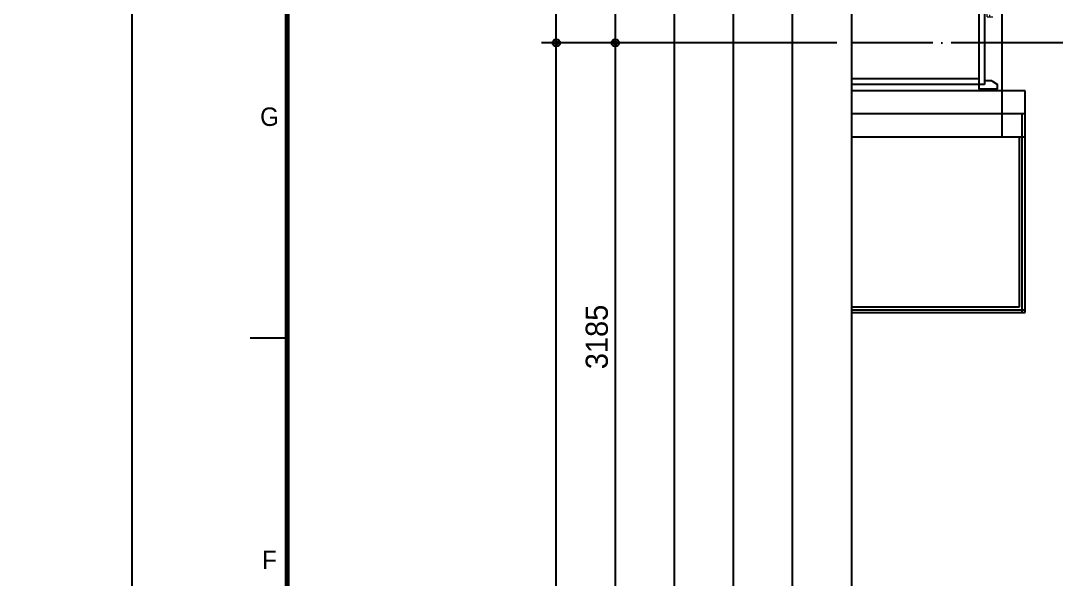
# Model space of a CAD drawing. Header units: millimetres. Extents: x -24416 to 92204, y -190080 to 23760.
# Drawn here: x 49551 to 55160, y -34545 to -31520 of the extents above; entities that cross this region are included whole.
import ezdxf
from ezdxf.enums import TextEntityAlignment as Align
from ezdxf.xclip import XClip

# ---------------------------------------------------------------- set-up
doc = ezdxf.new("R2010")
doc.units = ezdxf.units.MM
doc.header["$LTSCALE"] = 50
doc.header["$XCLIPFRAME"] = 0
doc.linetypes.add('AUDIT_D_220706163347-0', pattern=[0])
doc.linetypes.add('CEN', pattern=[62, 60, -1, 0, -1])
doc.layers.get('defpoints').update_dxf_attribs({"color": 139})
for name, color, linetype in [('A-STEEL', 4, 'Continuous'), ('AA-BORD-FORM', 7, 'Continuous'), ('AA-BORD-TEXT', 3, 'Continuous'), ('AA-XXXX-DIMS', 7, 'Continuous'), ('CEN_CON', 1, 'CEN'), ('CONC', 2, 'Continuous'), ('DIM', 7, 'AUDIT_D_220706163347-0'), ('DOOR', 4, 'Continuous'), ('실명박스', 7, 'AUDIT_D_220706163347-0')]:
    doc.layers.add(name, color=color, linetype=linetype)
doc.layers.add('Def-PrintX', color=147, linetype='Continuous', plot=False)
doc.styles.add('HAUD01', font='Dotum.ttf')
doc.styles.get("Standard").update_dxf_attribs({"font": 'txt', "bigfont": 'whgtxt.shx'})
doc.styles.add('맑은고딕', font='malgun.ttf', dxfattribs={"width": 0.9})
doc.dimstyles.new('DIM_40', dxfattribs={"dimscale": 40, "dimtxt": 3, "dimasz": 1, "dimexe": 2, "dimexo": 2, "dimgap": 1, "dimtad": 1, "dimdec": 0, "dimzin": 0, "dimdsep": 46, "dimtxsty": '맑은고딕', "dimblk1": 'DIMDOT', "dimblk2": 'DIMDOT', "dimsah": 1, "dimcen": 0.09, "dimdle": 2, "dimclrd": 7, "dimclre": 7, "dimclrt": 3, "dimadec": 0, "dimazin": 0, "dimtfac": 1, "dimtdec": 0, "dimtix": 1, "dimtmove": 2, "dimatfit": 3, "dimldrblk": 'DIMDOT', "dimfxl": 2, "dimtolj": 1, "dimtzin": 0, "dimarcsym": 0})

# ---------------------------------------------------------------- blocks, each defined once
blk = doc.blocks.new('FSD 계단문 1100')
at = {"layer": 'DOOR'}
for p, q in [((25, 100), (25, 1150)), ((0, 100), (0, 0)), ((25, 100), (0, 100)), ((0, 0), (0, 100)), ((55, 100), (25, 100)), ((25, 70), (25, 100)), ((45, 70), (25, 70)), ((45, 30), (45, 70)), ((1075, 70), (1055, 70)), ((1055, 70), (1055, 30)), ((1100, 100), (1075, 100)), ((1075, 100), (1075, 70)), ((1100, 0), (1100, 100)), ((0, 0), (25, 0)), ((45, 30), (25, 0)), ((1055, 30), (1075, 0)), ((1075, 0), (1100, 0))]:
    blk.add_line(p, q, dxfattribs=at)
at = {"layer": 'DOOR', "color": 8}
for p, q in [((1055, 70), (45, 70)), ((1075, 100), (55, 100))]:
    blk.add_line(p, q, dxfattribs=at)
at = {"layer": 'DOOR'}
blk.add_lwpolyline([(55, 100), (55, 1150), (25, 1150)], dxfattribs=at)
at = {"layer": 'DOOR', "color": 8}
blk.add_arc((23.3, 98.3), 1051.7, 0.0932, 89.9068, dxfattribs=at)
at = {"layer": 'Def-PrintX'}
blk.add_text('FSD 계단문 1100', height=30, dxfattribs=at).set_placement((560, 43.8), align=Align.MIDDLE)
blk = doc.blocks.new('CO-101-MF', base_point=(132164.9, -37223.7))
at = {"layer": 'A-STEEL'}
for p, q in [((142144.9, -18133.7), (141194.9, -18133.7)), ((142114.9, -18163.7), (141194.9, -18163.7)), ((142114.9, -22083.7), (142114.9, -18163.7)), ((142144.9, -22083.7), (142144.9, -18133.7))]:
    blk.add_line(p, q, dxfattribs=at)
at = {"layer": 'CEN_CON'}
for p, q in [((141069.9, -18133.7), (141069.9, -23573.7)), ((142144.9, -18148.7), (141069.9, -18148.7)), ((142129.9, -22113.7), (142129.9, -18133.7)), ((141194.9, -18258.7), (138094.9, -18258.7))]:
    blk.add_line(p, q, dxfattribs=at)
at = {"layer": 'CONC', "color": 2}
for p, q in [((140944.9, -18133.7), (140944.9, -23323.7)), ((141194.9, -18133.7), (140944.9, -18133.7)), ((141194.9, -18133.7), (141194.9, -23323.7))]:
    blk.add_line(p, q, dxfattribs=at)
at = {"layer": 'DOOR', "rotation": 180}
blk.add_blockref('FSD 계단문 1100', (140934.9, -18283.7), dxfattribs=at)
blk = doc.blocks.new('XR-FORM 청주월명')
at = {"layer": 'AA-BORD-FORM', "color": 2}
blk.add_line((21, 357), (16, 357), dxfattribs=at)
at = {"layer": 'AA-BORD-FORM', "color": 1}
blk.add_lwpolyline([(0, 0), (841, 0), (841, 594), (0, 594)], close=True, dxfattribs=at)
at = {"layer": 'AA-BORD-FORM', "color": 2, "const_width": 0.682}
blk.add_lwpolyline([(21, 17), (21, 577), (821, 577), (821, 17)], close=True, dxfattribs=at)
at = {"layer": 'AA-BORD-TEXT', "color": 7, "style": 'HAUD01'}
for s, p in [('G', (18.63, 387)), ('F', (18.61, 327))]:
    blk.add_text(s, height=2.5, dxfattribs=at).set_placement(p, align=Align.MIDDLE_CENTER)
blk = doc.blocks.new('A$C415C5DAF')
at = {"layer": 'CEN_CON'}
blk.add_line((48206.1, -50017.5), (41566.9, -50017.5), dxfattribs=at)
blk = doc.blocks.new('DIMDOT')
at = {"layer": 'AA-XXXX-DIMS'}
for p, q in [((0, -1.5), (0, 1.5)), ((-1.5, 0), (1.5, 0))]:
    blk.add_line(p, q, dxfattribs=at)
for radius in [0.5, 0.25]:
    blk.add_circle((0, 0), radius, dxfattribs=at)
blk = doc.blocks.new('*D553')
at = {"layer": 'defpoints', "color": 0, "transparency": 16777216}
for p in [(5385.2, -55400.4), (6985.2, -55400.4), (6985.2, -65735.4)]:
    blk.add_point(p, dxfattribs=at)
at = {"layer": 'DIM', "color": 7, "lineweight": -2, "transparency": 16777216}
for p, q in [((6905.2, -55400.4), (5305.2, -55400.4)), ((5385.2, -65695.4), (5385.2, -55440.4)), ((6905.2, -65735.4), (5305.2, -65735.4))]:
    blk.add_line(p, q, dxfattribs=at)
at = {"layer": 'DIM', "color": 7, "lineweight": -2, "transparency": 16777216, "xscale": 40, "yscale": 40, "zscale": 40}
for p, rotation in [((5385.2, -55400.4), 90), ((5385.2, -65735.4), 270)]:
    blk.add_blockref('DIMDOT', p, dxfattribs=dict(at, rotation=rotation))
at = {"layer": 'DIM', "color": 3, "transparency": 16777216, "insert": (5285.1, -60567.9), "char_height": 120, "attachment_point": 5, "rotation": 90, "style": 'HAUD01'}
blk.add_mtext('\\A1;10335', dxfattribs=at)
blk = doc.blocks.new('*D558')
at = {"layer": 'defpoints', "color": 0, "transparency": 16777216}
for p in [(5705.2, -55400.4), (6985.2, -55400.4), (6985.2, -58585.4)]:
    blk.add_point(p, dxfattribs=at)
at = {"layer": 'DIM', "color": 7, "lineweight": -2, "transparency": 16777216}
for p, q in [((6905.2, -55400.4), (5625.2, -55400.4)), ((5705.2, -58545.4), (5705.2, -55440.4)), ((6905.2, -58585.4), (5625.2, -58585.4))]:
    blk.add_line(p, q, dxfattribs=at)
at = {"layer": 'DIM', "color": 7, "lineweight": -2, "transparency": 16777216, "xscale": 40, "yscale": 40, "zscale": 40}
for p, rotation in [((5705.2, -55400.4), 90), ((5705.2, -58585.4), 270)]:
    blk.add_blockref('DIMDOT', p, dxfattribs=dict(at, rotation=rotation))
at = {"layer": 'DIM', "color": 3, "transparency": 16777216, "insert": (5605.1, -56992.9), "char_height": 120, "attachment_point": 5, "rotation": 90, "style": 'HAUD01'}
blk.add_mtext('\\A1;3185', dxfattribs=at)
blk = doc.blocks.new('DIM-1108')
at = {"layer": 'DIM'}
for base, p1, picture, middle in [((5385.2, -55400.4), (6985.2, -65735.4), '*D553', (5285.1, -60567.9)), ((5705.2, -55400.4), (6985.2, -58585.4), '*D558', (5605.1, -56992.9))]:
    dim = blk.add_linear_dim(base=base, p1=p1, p2=(6985.2, -55400.4), angle=90, dimstyle='DIM_40', override={"dimscale": 40, "dimtxsty": 'HAUD01'}, dxfattribs=at)
    dim.commit()
    dim.dimension.update_dxf_attribs({"geometry": picture, "text_midpoint": middle})

msp = doc.modelspace()

# ---------------------------------------------------------------- linework, layer by layer
at = {"layer": 'defpoints'}
for points in [[(72081.5, -43875.4), (52452.3, -43875.4), (52452.3, -26950.4), (72081.5, -26950.4)], [(71761.5, -43555.4), (52772.3, -43555.4), (52772.3, -27270.4), (71761.5, -27270.4)], [(71441.5, -43235.4), (53092.3, -43235.4), (53092.3, -27590.4), (71441.5, -27590.4)], [(71121.5, -42915.4), (53412.3, -42915.4), (53412.3, -27910.4), (71121.5, -27910.4)], [(70801.5, -42595.4), (53732.3, -42595.4), (53732.3, -28230.4), (70801.5, -28230.4)], [(70481.5, -42275.4), (54052.3, -42275.4), (54052.3, -28550.4), (70481.5, -28550.4)]]:
    msp.add_lwpolyline(points, close=True, dxfattribs=at)

# ---------------------------------------------------------------- block references
msp.add_blockref('DIM-1108', (47067.2, 23760))
at = {"xscale": 40, "yscale": 40, "zscale": 40}
msp.add_blockref('XR-FORM 청주월명', (50153.9, -47520), dxfattribs=at)
ref = msp.add_blockref('CO-101-MF', (35901.5, -23120.4), dxfattribs=dict(rotation=270))
XClip(ref).set_block_clipping_path([(137594.8953062722, -19072.8111402618), (151319.8953062722, -2643.6700586594)])
at = {"layer": '실명박스'}
msp.add_blockref('A$C415C5DAF', (12485.4, 18377.1), dxfattribs=at)

doc.saveas('drawing.dxf')
